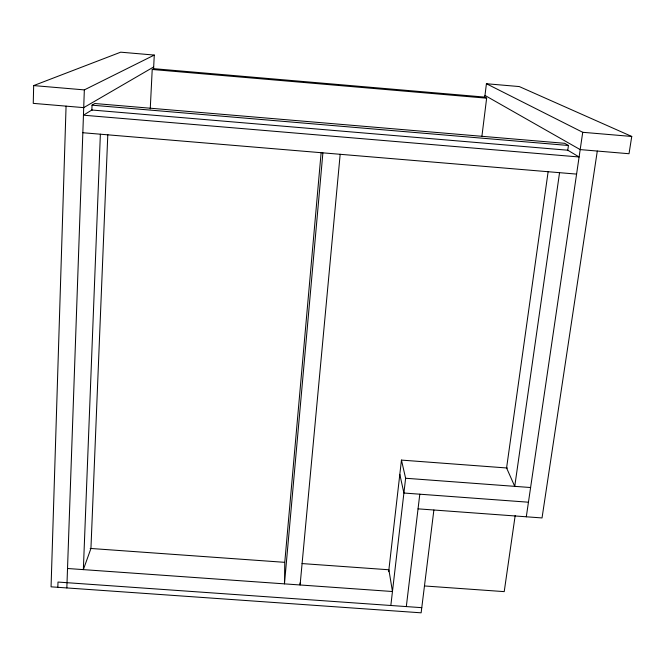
<?xml version="1.0" encoding="UTF-8"?>
<svg xmlns="http://www.w3.org/2000/svg" width="665" height="665" viewBox="0 0 665 665"><rect width="100%" height="100%" fill="white"/><g stroke="black" fill="none" stroke-linecap="round" stroke-linejoin="round"><path stroke-width="1" d="M153.573 69.035L154.272 55.07L120.689 52.178L33.674 85.585L33.25 103.366L83.715 107.63L153.673 66.966M66.068 106.142L51.064 586.829L421.136 612.822L433.879 510.005M57.83 587.303L57.996 582.058L421.776 607.669M66.841 587.935L84.339 89.891L154.272 55.07M91.845 110.348L92.036 105.17L94.821 103.516L564.676 143.308L568.442 145.485L567.702 150.631M100.365 134.205L83.349 569.622L90.939 548.484L107.805 134.505M150.248 108.885L152.219 69.476L153.59 68.661L484.768 97.098L486.639 98.179L481.901 136.317M321.145 152.418L284.77 562.332L284.47 583.87L322.891 152.85M340.172 154.297L300.098 584.976L300.073 582.922M388.659 571.709L401.452 460.097L507.453 468.027M390.837 605.491L405.617 478.251L401.452 460.097M406.315 606.58L419.806 494.195M484.719 97.497L486.423 83.732L519.282 86.566L631.75 136.458L629.024 153.731L580.179 149.6L484.976 95.436M548.16 171.47L506.58 467.961L514.743 486.356L559.548 172.676M515.176 515.558L504.22 591.626L424.42 585.956M526.306 516.788L582.723 132.293L486.423 83.732M597.295 151.046L542.033 517.944L418.044 508.85M90.157 548.426L284.479 562.316M302.051 563.571L388.884 569.772L392.458 591.518L67.522 568.5M528.442 502.208L403.904 493.023L399.815 474.386M405.617 478.251L530.604 487.528M82.834 132.734L576.588 174.105M33.674 85.585L84.339 89.891M582.723 132.293L631.75 136.458M92.036 105.17L568.442 145.485M152.219 69.476L486.639 98.179M91.853 110.008L83.449 115.195L579.099 156.982L567.769 150.215L91.853 110.008"/></g></svg>
